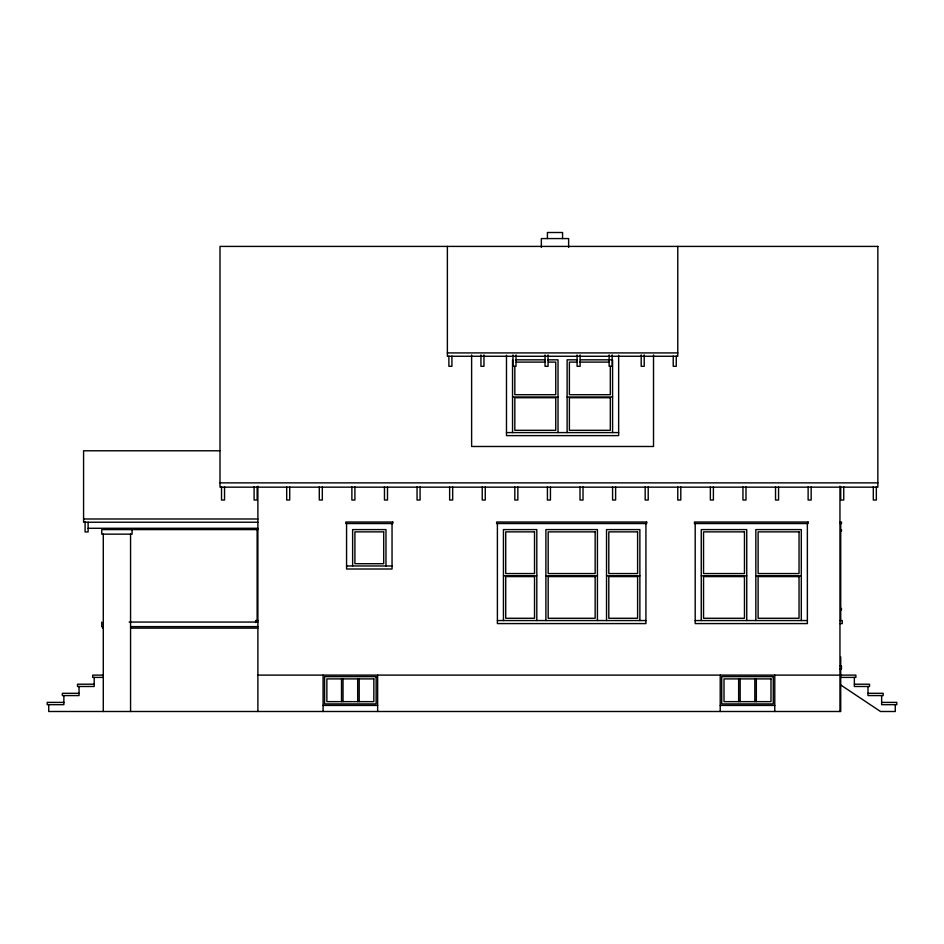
<?xml version="1.0" encoding="UTF-8"?>
<svg xmlns="http://www.w3.org/2000/svg" width="944" height="944" viewBox="0 0 944 944"><rect width="100%" height="100%" fill="white"/><g stroke="black" fill="none" stroke-linecap="round" stroke-linejoin="round"><path stroke-width="1.42" d="M447.373 352.914L677.768 352.914M515.483 359.829L544.818 359.829M547.756 359.829L558.022 359.829L558.022 432.588M577.386 359.829L567.12 359.829L567.12 432.588M580.312 359.829L612.585 359.829L612.585 432.588M516.285 362.107L545.514 362.107M548.44 362.107L555.745 362.107L555.745 394.698L514.822 394.698L514.822 366.355M576.701 362.107L569.385 362.107L569.385 394.698L610.32 394.698L610.32 366.355M579.616 362.107L608.856 362.107M512.545 396.964L558.022 396.964M567.12 396.964L612.585 396.964M506.48 432.588L618.65 432.588M219.81 450.784L83.579 450.784L83.579 522.233L257.889 522.233M219.999 482.868L877.849 482.868M83.579 518.988L257.889 518.988M839.959 522.02L841.47 522.02L841.47 523.542L839.959 523.542M88.122 528.286L257.889 528.286M257.889 529.596L101.763 529.596L101.763 534.151L132.089 534.151L132.089 529.596M346.566 565.975L392.043 565.975M503.447 575.828L536.806 575.828M545.892 575.828L597.434 575.828M606.532 575.828L639.879 575.828M701.262 575.828L746.739 575.828M755.837 575.828L801.303 575.828M257.889 620.55L255.623 620.55L255.623 622.568M497.394 620.55L645.932 620.55M695.197 620.55L807.368 620.55M839.959 620.55L842.237 620.55L842.237 623.583L839.959 623.583M129.198 622.061L257.889 622.061M130.567 626.615L257.889 626.615M130.567 628.126L257.889 628.126M839.959 666.016L841.47 666.016L841.47 669.048L839.959 669.048M103.285 675.113L92.677 675.113L92.677 677.391L103.285 677.391M257.889 675.113L855.878 675.113L855.878 677.391L840.715 677.391M94.188 684.211L77.514 684.211L77.514 686.489L94.188 686.489L94.188 677.391M854.355 684.211L869.518 684.211L869.518 686.489L854.355 686.489L854.355 677.391M79.036 693.309L62.363 693.309L62.363 695.575L79.036 695.575L79.036 686.489M867.996 693.309L883.159 693.309L883.159 695.575L867.996 695.575L867.996 686.489M63.873 702.395L47.2 702.395L47.2 704.672L63.873 704.672L63.873 695.575M881.637 702.395L896.8 702.395L896.8 704.672L881.637 704.672L881.637 695.575M323.072 705.428L377.647 705.428M720.213 705.428L774.776 705.428M840.715 684.966L880.504 711.493L895.29 711.493L895.29 704.672M876.339 486.75L876.339 500.025L873.306 500.025L873.306 486.75M843.747 486.75L843.747 500.025L840.715 500.025L840.715 486.75M841.47 529.596L841.47 531.118M841.47 608.42L841.47 609.942M840.715 523.542L840.715 620.55M840.715 656.93L840.715 666.016M840.715 669.048L840.715 711.493L48.71 711.493L48.71 704.672M839.959 486.184L839.959 711.493M811.156 486.927L811.156 500.025L808.123 500.025L808.123 486.927M807.368 523.542L807.368 623.583L695.197 623.583L695.197 523.542M801.303 620.55L801.303 529.596L755.837 529.596L755.837 620.55M778.564 486.927L778.564 500.025L775.531 500.025L775.531 486.927M774.776 675.113L774.776 711.493M756.333 678.901L756.333 701.64M754.822 678.901L754.822 701.64M746.739 620.55L746.739 529.596L701.262 529.596L701.262 620.55M745.984 486.927L745.984 500.025L742.952 500.025L742.952 486.927M740.167 678.901L740.167 701.64M738.656 678.901L738.656 701.64M720.213 675.113L720.213 711.493M713.393 486.927L713.393 500.025L710.36 500.025L710.36 486.927M680.801 486.927L680.801 500.025L677.768 500.025L677.768 486.927M677.768 246.408L677.768 356.266L447.373 356.266L447.373 246.408M676.258 356.1L676.258 366.307L673.225 366.307L673.225 356.1M653.519 354.979L653.519 446.488L471.622 446.488L471.622 354.979M648.209 486.927L648.209 500.025L645.177 500.025L645.177 486.927M645.932 523.542L645.932 623.583L497.394 623.583L497.394 523.542M644.209 354.944L644.209 366.307L641.177 366.307L641.177 354.944M639.879 620.55L639.879 529.596L606.532 529.596L606.532 620.55M618.65 355.227L618.65 435.621L506.48 435.621L506.48 355.227M615.618 486.927L615.618 500.025L612.585 500.025L612.585 486.927M612.16 354.944L612.16 366.307L609.128 366.307L609.128 354.944M597.434 620.55L597.434 529.596L545.892 529.596L545.892 620.55M583.026 486.927L583.026 500.025L580.005 500.025L580.005 486.927M580.112 354.944L580.112 366.307L577.079 366.307L577.079 354.944M568.63 247.399L568.63 238.572L541.349 238.572L541.349 247.399M562.565 238.572L562.565 232.507L547.414 232.507L547.414 238.572M550.446 486.927L550.446 500.025L547.414 500.025L547.414 486.927M548.063 354.944L548.063 366.307L545.03 366.307L545.03 354.944M536.806 620.55L536.806 529.596L503.447 529.596L503.447 620.55M517.855 486.927L517.855 500.025L514.822 500.025L514.822 486.927M516.014 354.944L516.014 366.307L512.981 366.307L512.981 354.944M512.545 359.829L512.545 432.588M485.263 486.927L485.263 500.025L482.231 500.025L482.231 486.927M483.965 354.944L483.965 366.307L480.933 366.307L480.933 354.944M452.672 486.927L452.672 500.025L449.639 500.025L449.639 486.927M451.916 356.1L451.916 366.307L448.884 366.307L448.884 356.1M420.08 486.927L420.08 500.025L417.047 500.025L417.047 486.927M392.043 523.542L392.043 569.008L346.566 569.008L346.566 523.542M387.5 486.927L387.5 500.025L384.468 500.025L384.468 486.927M385.978 565.975L385.978 529.596L352.631 529.596L352.631 565.975M377.647 675.113L377.647 711.493M359.204 678.901L359.204 701.64M357.682 678.901L357.682 701.64M354.909 486.927L354.909 500.025L351.876 500.025L351.876 486.927M343.026 678.901L343.026 701.64M341.516 678.901L341.516 701.64M323.072 675.113L323.072 711.493M322.317 486.927L322.317 500.025L319.284 500.025L319.284 486.927M289.725 486.927L289.725 500.025L286.693 500.025L286.693 486.927M257.889 486.184L257.889 711.493M257.134 486.75L257.134 500.025L254.101 500.025L254.101 486.75M257.134 529.419L257.134 620.55M224.542 486.75L224.542 500.025L221.521 500.025L221.521 486.75M130.567 534.151L130.567 711.493M103.285 534.151L103.285 711.493M102.53 626.615L102.53 628.126M101.763 622.061L101.763 626.615M88.122 522.233L88.122 531.944L85.09 531.944L85.09 521.737M877.849 246.408L219.999 246.408L219.999 487.163L877.849 487.163L877.849 246.408M555.745 397.731L514.822 397.731L514.822 430.311L555.745 430.311L555.745 397.731M610.32 397.731L569.385 397.731L569.385 430.311L610.32 430.311L610.32 397.731M392.798 522.02L345.811 522.02L345.811 523.542L392.798 523.542L392.798 522.02M646.699 522.02L496.627 522.02L496.627 523.542L646.699 523.542L646.699 522.02M808.123 522.02L694.442 522.02L694.442 523.542L808.123 523.542L808.123 522.02M383.701 531.873L354.909 531.873L354.909 563.71L383.701 563.71L383.701 531.873M534.528 531.873L505.724 531.873L505.724 573.563L534.528 573.563L534.528 531.873M595.157 531.873L548.169 531.873L548.169 573.563L595.157 573.563L595.157 531.873M637.601 531.873L608.797 531.873L608.797 573.563L637.601 573.563L637.601 531.873M744.462 531.873L703.54 531.873L703.54 573.563L744.462 573.563L744.462 531.873M799.037 531.873L758.103 531.873L758.103 573.563L799.037 573.563L799.037 531.873M534.528 576.595L505.724 576.595L505.724 618.273L534.528 618.273L534.528 576.595M595.157 576.595L548.169 576.595L548.169 618.273L595.157 618.273L595.157 576.595M637.601 576.595L608.797 576.595L608.797 618.273L637.601 618.273L637.601 576.595M744.462 576.595L703.54 576.595L703.54 618.273L744.462 618.273L744.462 576.595M799.037 576.595L758.103 576.595L758.103 618.273L799.037 618.273L799.037 576.595M376.125 676.636L324.594 676.636L324.594 703.917L376.125 703.917L376.125 676.636M773.266 676.636L721.723 676.636L721.723 703.917L773.266 703.917L773.266 676.636M373.848 678.901L326.86 678.901L326.86 701.64L373.848 701.64L373.848 678.901M770.988 678.901L724.001 678.901L724.001 701.64L770.988 701.64L770.988 678.901"/></g></svg>
